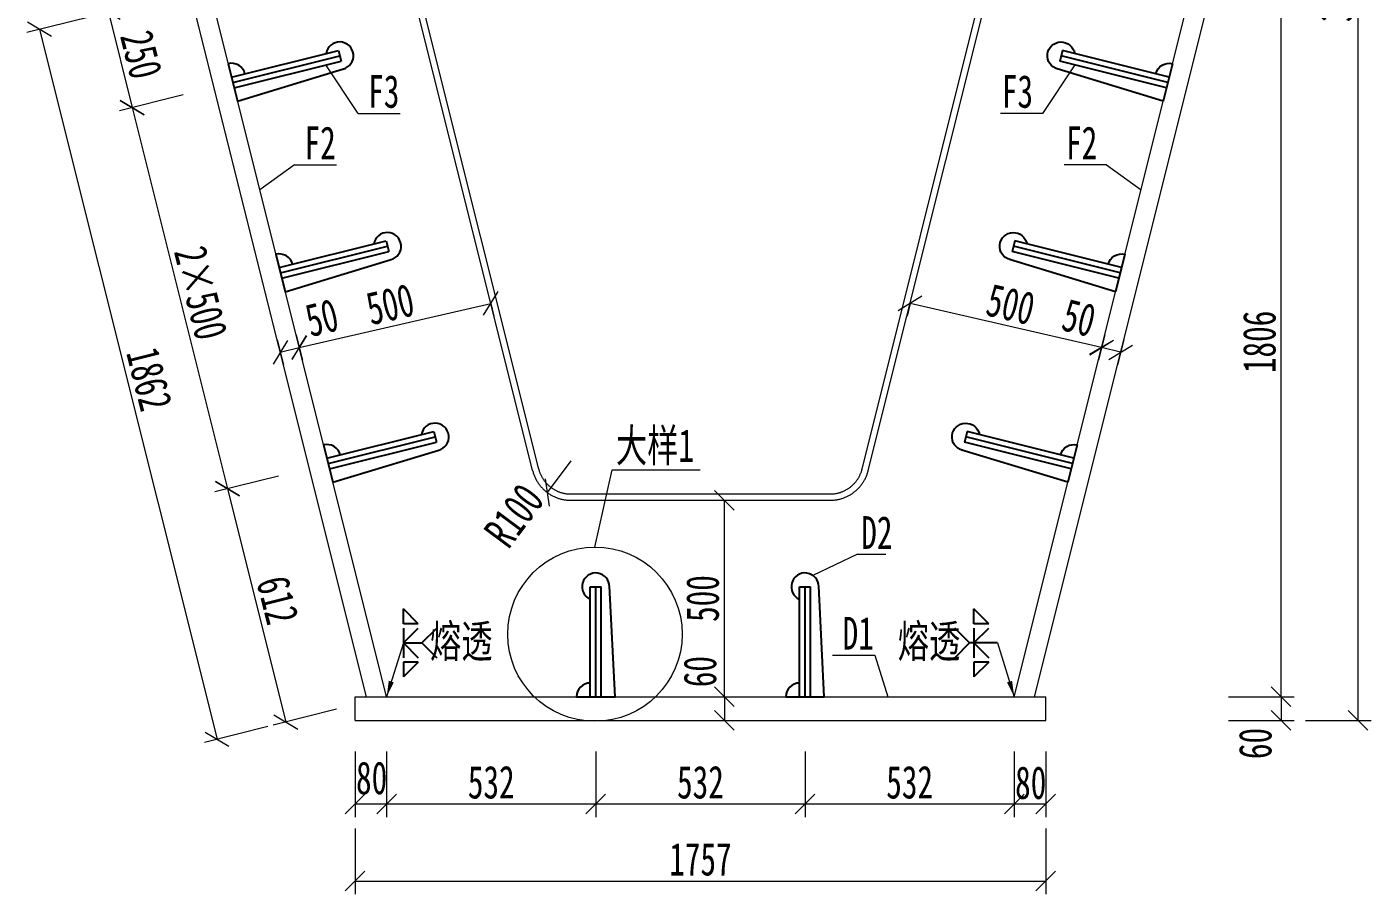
# Model space of a CAD drawing. Header units: millimetres. Extents: x -450182 to -147179, y 306993 to 695793.
# Drawn here: x -180879 to -177459, y 359174 to 361381 of the extents above; entities that cross this region are included whole.
import ezdxf

# ---------------------------------------------------------------- set-up
doc = ezdxf.new("R2010")
doc.units = ezdxf.units.MM
doc.header["$PDMODE"] = 34
doc.linetypes.add('CENTER2', pattern=[28.575, 19.05, -3.175, 3.175, -3.175])
doc.layers.get('Defpoints').update_dxf_attribs({"color": 8})
for name, color, linetype, lineweight in [('标注', 4, 'Continuous', 13), ('横隔板', 6, 'CENTER2', 18), ('细实线', 4, 'Continuous', 15), ('钢板粗线', 1, 'Continuous', 25)]:
    doc.layers.add(name, color=color, linetype=linetype, lineweight=lineweight)
doc.layers.add('焊缝', color=7, linetype='Continuous')
doc.styles.add('111', font='仿宋_GB2312.ttf', dxfattribs={"width": 0.7})
doc.styles.get("Standard").update_dxf_attribs({"font": '仿宋_GB2312.ttf'})
doc.dimstyles.new('200', dxfattribs={"dimscale": 0, "dimtxt": 2.5, "dimasz": 1.5, "dimexe": 1, "dimexo": 1, "dimgap": 0.4, "dimtad": 1, "dimdec": 0, "dimdsep": 46, "dimtxsty": '111', "dimblk": 'OBLIQUE', "dimcen": 0, "dimclrd": 256, "dimclre": 256, "dimclrt": 256, "dimadec": 1, "dimazin": 2, "dimtfac": 1, "dimtdec": 0, "dimtmove": 2, "dimatfit": 3, "dimfxl": 4, "dimfxlon": 1, "dimtolj": 1, "dimlwd": -1, "dimlwe": -1, "dimarcsym": 0})

# ---------------------------------------------------------------- blocks, each defined once
blk = doc.blocks.new('_Oblique')
at = {"color": 0, "linetype": 'ByBlock', "lineweight": -2}
blk.add_line((-0.5, -0.5), (0.5, 0.5), dxfattribs=at)
blk = doc.blocks.new('*D27')
at = {"layer": 'Defpoints', "color": 0, "transparency": 16777216}
for p in [(-179290.8, 359676.6), (-179290.8, 359616.6), (-179104.7, 359616.6)]:
    blk.add_point(p, dxfattribs=at)
at = {"layer": '细实线', "transparency": 16777216}
for p, q in [((-179154.7, 359676.6), (-179071.4, 359676.6)), ((-179104.7, 359676.6), (-179104.7, 359616.6)), ((-179154.7, 359616.6), (-179071.4, 359616.6))]:
    blk.add_line(p, q, dxfattribs=at)
at = {"layer": '细实线', "transparency": 16777216, "xscale": 50, "yscale": 50, "zscale": 50}
for p, rotation in [((-179104.7, 359676.6), 90), ((-179104.7, 359616.6), 270)]:
    blk.add_blockref('_Oblique', p, dxfattribs=dict(at, rotation=rotation))
at = {"layer": '细实线', "transparency": 16777216, "insert": (-179166.4, 359740.6), "char_height": 83.33, "attachment_point": 5, "rotation": 90, "style": '111'}
blk.add_mtext('\\A1;60', dxfattribs=at)
blk = doc.blocks.new('*D25')
at = {"layer": 'Defpoints', "color": 0, "transparency": 16777216}
for p in [(-180202.4, 360629.8), (-180250.9, 360617.7), (-180186.3, 360565.4)]:
    blk.add_point(p, dxfattribs=at)
at = {"layer": '细实线', "transparency": 16777216}
for p, q in [((-180194.3, 360597.5), (-180178.2, 360533.1)), ((-180242.8, 360585.3), (-180226.7, 360521)), ((-180234.8, 360553.3), (-180186.3, 360565.4))]:
    blk.add_line(p, q, dxfattribs=at)
at = {"layer": '细实线', "transparency": 16777216, "xscale": 50, "yscale": 50, "zscale": 50}
for p, rotation in [((-180186.3, 360565.4), 14.0362434679831), ((-180234.8, 360553.3), 194.036243467983)]:
    blk.add_blockref('_Oblique', p, dxfattribs=dict(at, rotation=rotation))
at = {"layer": '细实线', "transparency": 16777216, "insert": (-180128.8, 360640.9), "char_height": 83.33, "attachment_point": 5, "rotation": 14.0362, "style": '111'}
blk.add_mtext('\\A1;50', dxfattribs=at)
blk = doc.blocks.new('28-280加劲 有过焊孔')
at = {"layer": 'Defpoints'}
blk.add_line((0, 0), (0, -280), dxfattribs=at)
at = {"layer": '钢板粗线'}
for p, q in [((49, 0), (-49, 0)), ((-49, 0), (-35, -281.2)), ((-14, 0), (-14, -280)), ((14, 0), (14, -280)), ((14, -280), (-14, -280))]:
    blk.add_line(p, q, dxfattribs=at)
for centre, start, end in [((14, 0), 270, 0), ((0, -280), 180, 66.4218)]:
    blk.add_arc(centre, 35, start, end, dxfattribs=at)
blk = doc.blocks.new('*D58')
at = {"layer": 'Defpoints', "color": 0, "transparency": 16777216}
for p in [(-180044.1, 359616.6), (-178287.1, 359616.6), (-178287.1, 359207.7)]:
    blk.add_point(p, dxfattribs=at)
at = {"layer": '细实线', "transparency": 16777216}
for p, q in [((-180044.1, 359341.1), (-180044.1, 359174.4)), ((-178287.1, 359341.1), (-178287.1, 359174.4)), ((-180044.1, 359207.7), (-178287.1, 359207.7))]:
    blk.add_line(p, q, dxfattribs=at)
at = {"layer": '细实线', "transparency": 16777216, "xscale": 50.00000000000004, "yscale": 50.00000000000004, "zscale": 50.00000000000004, "rotation": 180}
blk.add_blockref('_Oblique', (-180044.1, 359207.7), dxfattribs=at)
at = {"layer": '细实线', "transparency": 16777216, "xscale": 50.00000000000004, "yscale": 50.00000000000004, "zscale": 50.00000000000004}
blk.add_blockref('_Oblique', (-178287.1, 359207.7), dxfattribs=at)
at = {"layer": '细实线', "transparency": 16777216, "insert": (-179165.6, 359262.7), "char_height": 83.33, "attachment_point": 5, "style": '111'}
blk.add_mtext('\\A1;1757', dxfattribs=at)
blk = doc.blocks.new('*D59')
at = {"layer": 'Defpoints', "color": 0, "transparency": 16777216}
for p in [(-177915.6, 361482.6), (-177688.2, 361482.6), (-178367.1, 359676.6)]:
    blk.add_point(p, dxfattribs=at)
at = {"layer": '细实线', "transparency": 16777216}
for p, q in [((-177821.6, 361482.6), (-177654.9, 361482.6)), ((-177688.2, 359676.6), (-177688.2, 361482.6)), ((-177821.6, 359676.6), (-177654.9, 359676.6))]:
    blk.add_line(p, q, dxfattribs=at)
at = {"layer": '细实线', "transparency": 16777216, "xscale": 50.00000000000004, "yscale": 50.00000000000004, "zscale": 50.00000000000004}
for p, rotation in [((-177688.2, 361482.6), 90), ((-177688.2, 359676.6), 270)]:
    blk.add_blockref('_Oblique', p, dxfattribs=dict(at, rotation=rotation))
at = {"layer": '细实线', "transparency": 16777216, "insert": (-177743.2, 360579.6), "char_height": 83.33, "attachment_point": 5, "rotation": 90, "style": '111'}
blk.add_mtext('\\A1;1806', dxfattribs=at)
blk = doc.blocks.new('*D62')
at = {"layer": 'Defpoints', "color": 0, "transparency": 16777216}
for p in [(-178460.9, 359676.6), (-178460.9, 359616.6), (-177688.2, 359616.6)]:
    blk.add_point(p, dxfattribs=at)
at = {"layer": '细实线', "transparency": 16777216}
for p, q in [((-177821.6, 359676.6), (-177654.9, 359676.6)), ((-177688.2, 359676.6), (-177688.2, 359616.6)), ((-177821.6, 359616.6), (-177654.9, 359616.6))]:
    blk.add_line(p, q, dxfattribs=at)
at = {"layer": '细实线', "transparency": 16777216, "xscale": 50.00000000000004, "yscale": 50.00000000000004, "zscale": 50.00000000000004}
for p, rotation in [((-177688.2, 359676.6), 90), ((-177688.2, 359616.6), 270)]:
    blk.add_blockref('_Oblique', p, dxfattribs=dict(at, rotation=rotation))
at = {"layer": '细实线', "transparency": 16777216, "insert": (-177753.6, 359557.7), "char_height": 83.33, "attachment_point": 5, "rotation": 90, "style": '111'}
blk.add_mtext('\\A1;60', dxfattribs=at)
blk = doc.blocks.new('*D63')
at = {"layer": 'Defpoints', "color": 0, "transparency": 16777216}
for p in [(-178782.4, 363328.6), (-177492.4, 363328.6), (-178372.1, 359616.6)]:
    blk.add_point(p, dxfattribs=at)
at = {"layer": '细实线', "transparency": 16777216}
for p, q in [((-177625.8, 363328.6), (-177459.1, 363328.6)), ((-177492.4, 359616.6), (-177492.4, 363328.6)), ((-177625.8, 359616.6), (-177459.1, 359616.6))]:
    blk.add_line(p, q, dxfattribs=at)
at = {"layer": '细实线', "transparency": 16777216, "xscale": 50.00000000000004, "yscale": 50.00000000000004, "zscale": 50.00000000000004}
for p, rotation in [((-177492.4, 363328.6), 90), ((-177492.4, 359616.6), 270)]:
    blk.add_blockref('_Oblique', p, dxfattribs=dict(at, rotation=rotation))
at = {"layer": '细实线', "transparency": 16777216, "insert": (-177547.4, 361472.6), "char_height": 83.33, "attachment_point": 5, "rotation": 90, "style": '111'}
blk.add_mtext('\\A1;3712', dxfattribs=at)
blk = doc.blocks.new('*D135')
at = {"layer": 'Defpoints', "color": 0, "transparency": 16777216}
for p in [(-179290.8, 360176.6), (-179104.7, 360176.6), (-179290.8, 359676.6)]:
    blk.add_point(p, dxfattribs=at)
at = {"layer": '细实线', "transparency": 16777216}
for p, q in [((-179238.1, 360176.6), (-179071.4, 360176.6)), ((-179104.7, 359676.6), (-179104.7, 360176.6)), ((-179238.1, 359676.6), (-179071.4, 359676.6))]:
    blk.add_line(p, q, dxfattribs=at)
at = {"layer": '细实线', "transparency": 16777216, "xscale": 49.99999999999995, "yscale": 49.99999999999995, "zscale": 49.99999999999995}
for p, rotation in [((-179104.7, 360176.6), 90), ((-179104.7, 359676.6), 270)]:
    blk.add_blockref('_Oblique', p, dxfattribs=dict(at, rotation=rotation))
at = {"layer": '细实线', "transparency": 16777216, "insert": (-179159.7, 359926.6), "char_height": 83.33, "attachment_point": 5, "rotation": 90, "style": '111'}
blk.add_mtext('\\A1;500', dxfattribs=at)
blk = doc.blocks.new('*D136')
at = {"layer": 'Defpoints', "color": 0, "transparency": 16777216}
for p in [(-179699, 360677.6), (-179699, 360677.6), (-180186.3, 360565.4)]:
    blk.add_point(p, dxfattribs=at)
at = {"layer": '细实线', "transparency": 16777216}
for p, q in [((-180186.3, 360565.4), (-179699, 360677.6)), ((-179699, 360677.6), (-179691.5, 360645.2)), ((-180186.3, 360565.4), (-180178.8, 360532.9))]:
    blk.add_line(p, q, dxfattribs=at)
at = {"layer": '细实线', "transparency": 16777216, "xscale": 49.99999999999995, "yscale": 49.99999999999995, "zscale": 49.99999999999995}
for p, rotation in [((-179699, 360677.6), 12.96835981624761), ((-180186.3, 360565.4), 192.9683598162476)]:
    blk.add_blockref('_Oblique', p, dxfattribs=dict(at, rotation=rotation))
at = {"layer": '细实线', "transparency": 16777216, "insert": (-179955, 360675.1), "char_height": 83.33, "attachment_point": 5, "rotation": 12.9684, "style": '111'}
blk.add_mtext('\\A1;500', dxfattribs=at)
blk = doc.blocks.new('*D256')
at = {"layer": 'Defpoints', "color": 0, "transparency": 16777216}
for p in [(-178128.8, 360629.8), (-178080.3, 360617.7), (-178144.9, 360565.4)]:
    blk.add_point(p, dxfattribs=at)
at = {"layer": '细实线', "transparency": 16777216}
for p, q in [((-178136.9, 360597.5), (-178153, 360533.1)), ((-178096.4, 360553.3), (-178144.9, 360565.4)), ((-178088.4, 360585.3), (-178104.5, 360521))]:
    blk.add_line(p, q, dxfattribs=at)
at = {"layer": '细实线', "transparency": 16777216, "xscale": 50, "yscale": 50, "zscale": 50}
for p, rotation in [((-178144.9, 360565.4), 165.9637565320169), ((-178096.4, 360553.3), 345.9637565320169)]:
    blk.add_blockref('_Oblique', p, dxfattribs=dict(at, rotation=rotation))
at = {"layer": '细实线', "transparency": 16777216, "insert": (-178202.4, 360640.9), "char_height": 83.33, "attachment_point": 5, "rotation": 345.9638, "style": '111'}
blk.add_mtext('\\A1;50', dxfattribs=at)
blk = doc.blocks.new('*D257')
at = {"layer": 'Defpoints', "color": 0, "transparency": 16777216}
for p in [(-178632.2, 360677.6), (-178632.2, 360677.6), (-178144.9, 360565.4)]:
    blk.add_point(p, dxfattribs=at)
at = {"layer": '细实线', "transparency": 16777216}
for p, q in [((-178632.2, 360677.6), (-178639.7, 360645.2)), ((-178144.9, 360565.4), (-178632.2, 360677.6)), ((-178144.9, 360565.4), (-178152.4, 360532.9))]:
    blk.add_line(p, q, dxfattribs=at)
at = {"layer": '细实线', "transparency": 16777216, "xscale": 49.99999999999995, "yscale": 49.99999999999995, "zscale": 49.99999999999995}
for p, rotation in [((-178632.2, 360677.6), 167.0316401837524), ((-178144.9, 360565.4), 347.0316401837524)]:
    blk.add_blockref('_Oblique', p, dxfattribs=dict(at, rotation=rotation))
at = {"layer": '细实线', "transparency": 16777216, "insert": (-178376.2, 360675.1), "char_height": 83.33, "attachment_point": 5, "rotation": 347.0316, "style": '111'}
blk.add_mtext('\\A1;500', dxfattribs=at)
blk = doc.blocks.new('*D307')
at = {"layer": 'Defpoints', "color": 0, "transparency": 16777216}
for p in [(-180415.6, 361482.6), (-180355, 361240), (-180611.4, 361175.9)]:
    blk.add_point(p, dxfattribs=at)
at = {"layer": '标注', "transparency": 16777216}
for p, q in [((-180542.7, 361450.8), (-180704.4, 361410.4)), ((-180672, 361418.5), (-180611.4, 361175.9)), ((-180482, 361208.3), (-180643.7, 361167.8))]:
    blk.add_line(p, q, dxfattribs=at)
at = {"layer": '标注', "transparency": 16777216, "xscale": 50, "yscale": 50, "zscale": 50}
for p, rotation in [((-180672, 361418.5), 104.0362434683212), ((-180611.4, 361175.9), 284.0362434683212)]:
    blk.add_blockref('_Oblique', p, dxfattribs=dict(at, rotation=rotation))
at = {"layer": '标注', "transparency": 16777216, "insert": (-180588.4, 361310.5), "char_height": 83.33, "attachment_point": 5, "rotation": 284.0362, "style": '111'}
blk.add_mtext('\\A1;250', dxfattribs=at)
blk = doc.blocks.new('*D308')
at = {"layer": 'Defpoints', "color": 0, "transparency": 16777216}
for p in [(-180355, 361240), (-180112.4, 360269.9), (-180368.9, 360205.8)]:
    blk.add_point(p, dxfattribs=at)
at = {"layer": '标注', "transparency": 16777216}
for p, q in [((-180482, 361208.3), (-180643.7, 361167.8)), ((-180611.4, 361175.9), (-180368.9, 360205.8)), ((-180239.5, 360238.1), (-180401.2, 360197.7))]:
    blk.add_line(p, q, dxfattribs=at)
at = {"layer": '标注', "transparency": 16777216, "xscale": 50, "yscale": 50, "zscale": 50}
for p, rotation in [((-180611.4, 361175.9), 104.036243467687), ((-180368.9, 360205.8), 284.0362434676871)]:
    blk.add_blockref('_Oblique', p, dxfattribs=dict(at, rotation=rotation))
at = {"layer": '标注', "transparency": 16777216, "insert": (-180436.8, 360704.2), "char_height": 83.33, "attachment_point": 5, "rotation": 284.0362, "style": '111'}
blk.add_mtext('\\A1;2×500', dxfattribs=at)
blk = doc.blocks.new('*D323')
at = {"layer": 'Defpoints', "color": 0, "transparency": 16777216}
for p in [(-180044.1, 359676.6), (-179964.1, 359676.6), (-179964.1, 359403.8)]:
    blk.add_point(p, dxfattribs=at)
at = {"layer": '细实线', "transparency": 16777216}
for p, q in [((-180044.1, 359537.2), (-180044.1, 359370.5)), ((-179964.1, 359537.2), (-179964.1, 359370.5)), ((-180044.1, 359403.8), (-179964.1, 359403.8))]:
    blk.add_line(p, q, dxfattribs=at)
at = {"layer": '细实线', "transparency": 16777216, "xscale": 49.99999999999995, "yscale": 49.99999999999995, "zscale": 49.99999999999995, "rotation": 180}
blk.add_blockref('_Oblique', (-180044.1, 359403.8), dxfattribs=at)
at = {"layer": '细实线', "transparency": 16777216, "xscale": 49.99999999999995, "yscale": 49.99999999999995, "zscale": 49.99999999999995}
blk.add_blockref('_Oblique', (-179964.1, 359403.8), dxfattribs=at)
at = {"layer": '细实线', "transparency": 16777216, "insert": (-180002.1, 359469.7), "char_height": 83.33, "attachment_point": 5, "style": '111'}
blk.add_mtext('\\A1;80', dxfattribs=at)
blk = doc.blocks.new('*D322')
at = {"layer": 'Defpoints', "color": 0, "transparency": 16777216}
for p in [(-179964.1, 359676.6), (-179431.8, 359676.6), (-179431.8, 359403.8)]:
    blk.add_point(p, dxfattribs=at)
at = {"layer": '细实线', "transparency": 16777216}
for p, q in [((-179964.1, 359537.2), (-179964.1, 359370.5)), ((-179431.8, 359537.2), (-179431.8, 359370.5)), ((-179964.1, 359403.8), (-179431.8, 359403.8))]:
    blk.add_line(p, q, dxfattribs=at)
at = {"layer": '细实线', "transparency": 16777216, "xscale": 49.99999999999995, "yscale": 49.99999999999995, "zscale": 49.99999999999995, "rotation": 180}
blk.add_blockref('_Oblique', (-179964.1, 359403.8), dxfattribs=at)
at = {"layer": '细实线', "transparency": 16777216, "xscale": 49.99999999999995, "yscale": 49.99999999999995, "zscale": 49.99999999999995}
blk.add_blockref('_Oblique', (-179431.8, 359403.8), dxfattribs=at)
at = {"layer": '细实线', "transparency": 16777216, "insert": (-179697.9, 359458.8), "char_height": 83.33, "attachment_point": 5, "style": '111'}
blk.add_mtext('\\A1;532', dxfattribs=at)
blk = doc.blocks.new('*D324')
at = {"layer": 'Defpoints', "color": 0, "transparency": 16777216}
for p in [(-178899.4, 359676.6), (-178367.1, 359676.6), (-178367.1, 359403.8)]:
    blk.add_point(p, dxfattribs=at)
at = {"layer": '细实线', "transparency": 16777216}
for p, q in [((-178899.4, 359537.2), (-178899.4, 359370.5)), ((-178367.1, 359537.2), (-178367.1, 359370.5)), ((-178899.4, 359403.8), (-178367.1, 359403.8))]:
    blk.add_line(p, q, dxfattribs=at)
at = {"layer": '细实线', "transparency": 16777216, "xscale": 50.00000000000004, "yscale": 50.00000000000004, "zscale": 50.00000000000004, "rotation": 180}
blk.add_blockref('_Oblique', (-178899.4, 359403.8), dxfattribs=at)
at = {"layer": '细实线', "transparency": 16777216, "xscale": 50.00000000000004, "yscale": 50.00000000000004, "zscale": 50.00000000000004}
blk.add_blockref('_Oblique', (-178367.1, 359403.8), dxfattribs=at)
at = {"layer": '细实线', "transparency": 16777216, "insert": (-178633.3, 359458.8), "char_height": 83.33, "attachment_point": 5, "style": '111'}
blk.add_mtext('\\A1;532', dxfattribs=at)
blk = doc.blocks.new('*D325')
at = {"layer": 'Defpoints', "color": 0, "transparency": 16777216}
for p in [(-178367.1, 359676.6), (-178287.1, 359676.6), (-178287.1, 359403.8)]:
    blk.add_point(p, dxfattribs=at)
at = {"layer": '细实线', "transparency": 16777216}
for p, q in [((-178367.1, 359537.2), (-178367.1, 359370.5)), ((-178287.1, 359537.2), (-178287.1, 359370.5)), ((-178367.1, 359403.8), (-178287.1, 359403.8))]:
    blk.add_line(p, q, dxfattribs=at)
at = {"layer": '细实线', "transparency": 16777216, "xscale": 50.00000000000004, "yscale": 50.00000000000004, "zscale": 50.00000000000004, "rotation": 180}
blk.add_blockref('_Oblique', (-178367.1, 359403.8), dxfattribs=at)
at = {"layer": '细实线', "transparency": 16777216, "xscale": 50.00000000000004, "yscale": 50.00000000000004, "zscale": 50.00000000000004}
blk.add_blockref('_Oblique', (-178287.1, 359403.8), dxfattribs=at)
at = {"layer": '细实线', "transparency": 16777216, "insert": (-178325.2, 359457.5), "char_height": 83.33, "attachment_point": 5, "style": '111'}
blk.add_mtext('\\A1;80', dxfattribs=at)
blk = doc.blocks.new('*D340')
at = {"layer": 'Defpoints', "color": 0, "transparency": 16777216}
for p in [(-180415.6, 361482.6), (-179964.1, 359676.6), (-180395.5, 359568.7)]:
    blk.add_point(p, dxfattribs=at)
at = {"layer": '标注', "transparency": 16777216}
for p, q in [((-180717.6, 361407.1), (-180879.3, 361366.6)), ((-180847, 361374.7), (-180395.5, 359568.7)), ((-180266.1, 359601.1), (-180427.8, 359560.6))]:
    blk.add_line(p, q, dxfattribs=at)
at = {"layer": '标注', "transparency": 16777216, "xscale": 49.99999999999987, "yscale": 49.99999999999987, "zscale": 49.99999999999987}
for p, rotation in [((-180847, 361374.7), 104.036243467926), ((-180395.5, 359568.7), 284.036243467926)]:
    blk.add_blockref('_Oblique', p, dxfattribs=dict(at, rotation=rotation))
at = {"layer": '标注', "transparency": 16777216, "insert": (-180567.8, 360485.1), "char_height": 83.33, "attachment_point": 5, "rotation": 284.0362, "style": '111'}
blk.add_mtext('\\A1;1862', dxfattribs=at)
blk = doc.blocks.new('*D341')
at = {"layer": 'Defpoints', "color": 0, "transparency": 16777216}
for p in [(-180112.4, 360269.9), (-179964.1, 359676.6), (-180220.5, 359612.5)]:
    blk.add_point(p, dxfattribs=at)
at = {"layer": '标注', "transparency": 16777216}
for p, q in [((-180239.5, 360238.1), (-180401.2, 360197.7)), ((-180368.9, 360205.8), (-180220.5, 359612.5)), ((-180091.2, 359644.8), (-180252.9, 359604.4))]:
    blk.add_line(p, q, dxfattribs=at)
at = {"layer": '标注', "transparency": 16777216, "xscale": 49.99999999999987, "yscale": 49.99999999999987, "zscale": 49.99999999999987}
for p, rotation in [((-180368.9, 360205.8), 104.0362434652337), ((-180220.5, 359612.5), 284.0362434652337)]:
    blk.add_blockref('_Oblique', p, dxfattribs=dict(at, rotation=rotation))
at = {"layer": '标注', "transparency": 16777216, "insert": (-180241.3, 359922.5), "char_height": 83.33, "attachment_point": 5, "rotation": 284.0362, "style": '111'}
blk.add_mtext('\\A1;612', dxfattribs=at)
blk = doc.blocks.new('*D342')
at = {"layer": 'Defpoints', "color": 0, "transparency": 16777216}
for p in [(-179431.8, 359676.6), (-178899.4, 359676.6), (-178899.4, 359403.8)]:
    blk.add_point(p, dxfattribs=at)
at = {"layer": '标注', "transparency": 16777216}
for p, q in [((-179431.8, 359537.2), (-179431.8, 359370.5)), ((-178899.4, 359537.2), (-178899.4, 359370.5)), ((-179431.8, 359403.8), (-178899.4, 359403.8))]:
    blk.add_line(p, q, dxfattribs=at)
at = {"layer": '标注', "transparency": 16777216, "xscale": 49.99999999999987, "yscale": 49.99999999999987, "zscale": 49.99999999999987, "rotation": 180}
blk.add_blockref('_Oblique', (-179431.8, 359403.8), dxfattribs=at)
at = {"layer": '标注', "transparency": 16777216, "xscale": 49.99999999999987, "yscale": 49.99999999999987, "zscale": 49.99999999999987}
blk.add_blockref('_Oblique', (-178899.4, 359403.8), dxfattribs=at)
at = {"layer": '标注', "transparency": 16777216, "insert": (-179165.6, 359458.8), "char_height": 83.33, "attachment_point": 5, "style": '111'}
blk.add_mtext('\\A1;532', dxfattribs=at)
blk = doc.blocks.new('*D358')
at = {"layer": 'Defpoints', "color": 0, "transparency": 16777216}
for p in [(-179495.6, 360276.6), (-179555.3, 360196.3)]:
    blk.add_point(p, dxfattribs=at)
at = {"layer": '标注', "transparency": 16777216}
blk.add_line((-179495.6, 360276.6), (-179555.3, 360196.3), dxfattribs=at)
at = {"layer": '标注', "transparency": 16777216, "xscale": 49.99999999999987, "yscale": 49.99999999999987, "zscale": 49.99999999999987, "rotation": 233.3703176499103}
blk.add_blockref('_Oblique', (-179555.3, 360196.3), dxfattribs=at)
at = {"layer": '标注', "transparency": 16777216, "insert": (-179639.6, 360137.6), "char_height": 83.33, "attachment_point": 5, "rotation": 53.3703, "style": '111'}
blk.add_mtext('\\A1;R100', dxfattribs=at)

msp = doc.modelspace()

# ---------------------------------------------------------------- linework, layer by layer
at = {"layer": '标注'}
for p, q in [((-179433.9, 360057.7), (-179390.5, 360254.3)), ((-179390.5, 360254.3), (-179166.4, 360254.3)), ((-178766.3, 360039.5), (-178879.2, 359985.1))]:
    msp.add_line(p, q, dxfattribs=at)
msp.add_circle((-179433.9, 359835.9), 221.8, dxfattribs=at)
at = {"layer": '横隔板', "color": 2, "ltscale": 550}
for p, q in [((-180015.6, 359676.6), (-180467.1, 361482.6)), ((-179964.1, 359676.6), (-180415.6, 361482.6)), ((-178367.1, 359676.6), (-177915.6, 361482.6)), ((-178315.5, 359676.6), (-177864, 361482.6)), ((-179592.6, 360252.3), (-179888.1, 361434.1)), ((-179577.1, 360256.2), (-179872.6, 361437.9)), ((-178754.1, 360256.2), (-178458.6, 361437.9)), ((-178738.5, 360252.3), (-178443.1, 361434.1)), ((-179495.6, 360192.6), (-178835.6, 360192.6)), ((-179495.6, 360176.6), (-178835.6, 360176.6)), ((-180044.1, 359676.6), (-178287.1, 359676.6)), ((-180044.1, 359616.6), (-180044.1, 359676.6)), ((-178287.1, 359616.6), (-178287.1, 359676.6)), ((-180044.1, 359616.6), (-178287.1, 359616.6))]:
    msp.add_line(p, q, dxfattribs=at)
for centre, radius, start, end in [((-179495.6, 360276.6), 100, 194.0362, 270), ((-179495.6, 360276.6), 84, 194.0362, 270), ((-178835.6, 360276.6), 84, 270, 345.9638), ((-178835.6, 360276.6), 100, 270, 345.9638)]:
    msp.add_arc(centre, radius, start, end, dxfattribs=at)
at = {"layer": '焊缝', "color": 4}
for p, q in [((-179883.4, 359862.2), (-179921.2, 359900)), ((-179921.2, 359862.2), (-179921.2, 359900)), ((-178431.8, 359862.2), (-178469.6, 359900)), ((-178469.6, 359862.2), (-178469.6, 359900)), ((-179883.4, 359862.2), (-179921.2, 359862.2)), ((-179921.2, 359813.6), (-179883.4, 359851.4)), ((-179921.2, 359851.4), (-179921.2, 359775.8)), ((-179874.4, 359813.6), (-179836.6, 359851.4)), ((-178480.7, 359813.6), (-178518.5, 359851.4)), ((-178431.8, 359862.2), (-178469.6, 359862.2)), ((-178469.6, 359813.6), (-178431.8, 359851.4)), ((-178469.6, 359851.4), (-178469.6, 359775.8)), ((-179921.2, 359813.6), (-179874.4, 359813.6)), ((-179921.2, 359813.6), (-179883.4, 359775.8)), ((-179874.4, 359813.6), (-179836.6, 359775.8)), ((-178480.7, 359813.6), (-178518.5, 359775.8)), ((-178409.9, 359813.6), (-178480.7, 359813.6)), ((-178469.6, 359813.6), (-178431.8, 359775.8)), ((-179883.4, 359765), (-179921.2, 359765)), ((-179921.2, 359765), (-179921.2, 359727.2)), ((-179883.4, 359765), (-179921.2, 359727.2)), ((-178431.8, 359765), (-178469.6, 359765)), ((-178469.6, 359765), (-178469.6, 359727.2)), ((-178431.8, 359765), (-178469.6, 359727.2))]:
    msp.add_line(p, q, dxfattribs=at)
for points in [[(-179945.6, 359713.2), (-179958.4, 359717.2), (-179964.1, 359676.6)], [(-178385.6, 359713.2), (-178372.7, 359717.2), (-178367.1, 359676.6)]]:
    msp.add_solid(points, dxfattribs=at)
at = {"layer": '细实线'}
for p, q in [((-180036.5, 361161.2), (-180118.8, 361284.6)), ((-178294.6, 361161.2), (-178212.3, 361284.6)), ((-180036.5, 361161.2), (-179929.3, 361161.2)), ((-178294.6, 361161.2), (-178401.9, 361161.2)), ((-180198.5, 361030.5), (-180286.7, 360967)), ((-180198.5, 361030.5), (-180091.2, 361030.5)), ((-178132.7, 361030.5), (-178240, 361030.5)), ((-178132.7, 361030.5), (-178044.5, 360967)), ((-178766.3, 360039.5), (-178693.5, 360039.5)), ((-179921.2, 359813.6), (-179964.1, 359676.6)), ((-178409.9, 359813.6), (-178367.1, 359676.6)), ((-178829.4, 359782.4), (-178722.1, 359782.4)), ((-178722.1, 359782.4), (-178688.4, 359676.6))]:
    msp.add_line(p, q, dxfattribs=at)

# ---------------------------------------------------------------- block references
for p, rotation in [((-180355, 361240), 104.0362434683251), ((-180233.7, 360755), 104.0362434683251), ((-180112.4, 360269.9), 104.0362434683251), ((-179431.8, 359676.6), 180.0000000000342), ((-178899.4, 359676.6), 180.0000000000342)]:
    msp.add_blockref('28-280加劲 有过焊孔', p, dxfattribs=dict(at, rotation=rotation))
at = {"layer": '细实线', "xscale": -1, "rotation": 255.9637565316749}
for p in [(-177976.2, 361240), (-178097.5, 360755), (-178218.8, 360269.9)]:
    msp.add_blockref('28-280加劲 有过焊孔', p, dxfattribs=at)

# ---------------------------------------------------------------- texts
at = {"layer": '细实线', "width": 0.7}
for s, p in [('F3', (-180010.9, 361175.4)), ('F3', (-178398.7, 361175.4)), ('F2', (-180172.9, 361044.6)), ('F2', (-178235.2, 361044.6)), ('大样1', (-179380.6, 360274.4)), ('D2', (-178756.4, 360052.9)), ('熔透', (-179853.6, 359776.5)), ('D1', (-178803.8, 359796.6)), ('熔透', (-178663.5, 359776.5))]:
    msp.add_text(s, height=83.33, dxfattribs=at).set_placement(p)

# ---------------------------------------------------------------- dimensions: what is measured, and where the dimension line sits
at = {"layer": '标注'}
for p1, p2, distance, picture, middle in [((-180415.6, 361482.6), (-179964.1, 359676.6), -444.6, '*D340', (-180567.8, 360485.1)), ((-180415.6, 361482.6), (-180355, 361240), -264.3, '*D307', (-180588.4, 361310.5)), ((-180112.4, 360269.9), (-179964.1, 359676.6), -264.3, '*D341', (-180241.3, 359922.5)), ((-179431.8, 359676.6), (-178899.4, 359676.6), -272.7, '*D342', (-179165.6, 359458.8))]:
    dim = msp.add_aligned_dim(p1=p1, p2=p2, distance=distance, dimstyle='200', override={"dimscale": 33.333333, "dimarcsym": 1}, dxfattribs=at)
    dim.commit()
    dim.dimension.update_dxf_attribs({"geometry": picture, "text_midpoint": middle})
dim = msp.add_aligned_dim(p1=(-180355, 361240), p2=(-180112.4, 360269.9), distance=-264.3, text='2×500', dimstyle='200', override={"dimscale": 33.333333, "dimarcsym": 1}, dxfattribs=at)
dim.commit()
dim.dimension.update_dxf_attribs({"geometry": '*D308', "text_midpoint": (-180436.8, 360704.2)})
dim = msp.add_radius_dim(center=(-179495.6, 360276.6), mpoint=(-179555.3, 360196.3), dimstyle='200', override={"dimscale": 33.333333, "dimarcsym": 1}, dxfattribs=at)
dim.commit()
dim.dimension.update_dxf_attribs({"geometry": '*D358', "text_midpoint": (-179639.6, 360137.6), "dimtype": 164})
at = {"layer": '细实线'}
for base, p1, p2, picture, middle in [((-177492.4, 363328.6), (-178372.1, 359616.6), (-178782.4, 363328.6), '*D63', (-177547.4, 361472.6)), ((-177688.2, 361482.6), (-178367.1, 359676.6), (-177915.6, 361482.6), '*D59', (-177743.2, 360579.6)), ((-179104.7, 360176.6), (-179290.8, 359676.6), (-179290.8, 360176.6), '*D135', (-179159.7, 359926.6))]:
    dim = msp.add_linear_dim(base=base, p1=p1, p2=p2, angle=90, dimstyle='200', override={"dimscale": 33.333333, "dimarcsym": 1}, dxfattribs=at)
    dim.commit()
    dim.dimension.update_dxf_attribs({"geometry": picture, "text_midpoint": middle})
for p1, p2, distance, picture, middle in [((-180186.3, 360565.4), (-179699, 360677.6), 0, '*D136', (-179955, 360675.1)), ((-178144.9, 360565.4), (-178632.2, 360677.6), 0, '*D257', (-178376.2, 360675.1)), ((-179964.1, 359676.6), (-179431.8, 359676.6), -272.7, '*D322', (-179697.9, 359458.8)), ((-178899.4, 359676.6), (-178367.1, 359676.6), -272.7, '*D324', (-178633.3, 359458.8)), ((-180044.1, 359616.6), (-178287.1, 359616.6), -408.8, '*D58', (-179165.6, 359262.7))]:
    dim = msp.add_aligned_dim(p1=p1, p2=p2, distance=distance, dimstyle='200', override={"dimscale": 33.333333, "dimarcsym": 1}, dxfattribs=at)
    dim.commit()
    dim.dimension.update_dxf_attribs({"geometry": picture, "text_midpoint": middle})
for base, p1, p2, angle, override, picture, middle, dimtype in [((-180186.3, 360565.4), (-180250.9, 360617.7), (-180202.4, 360629.8), 14.0362, {"dimscale": 33.333333, "dimfxl": 1.5, "dimarcsym": 1}, '*D25', (-180128.8, 360640.9), 161), ((-178144.9, 360565.4), (-178080.3, 360617.7), (-178128.8, 360629.8), 165.9638, {"dimscale": 33.333333, "dimfxl": 1.5, "dimarcsym": 1}, '*D256', (-178202.4, 360640.9), 161), ((-179104.7, 359616.6), (-179290.8, 359676.6), (-179290.8, 359616.6), 270, {"dimscale": 33.333333, "dimfxl": 1.5, "dimarcsym": 1}, '*D27', (-179166.4, 359740.6), 161), ((-177688.2, 359616.6), (-178460.9, 359676.6), (-178460.9, 359616.6), 90, {"dimscale": 33.333333, "dimarcsym": 1}, '*D62', (-177753.6, 359557.7), 160), ((-179964.1, 359403.8), (-180044.1, 359676.6), (-179964.1, 359676.6), 360, {"dimscale": 33.333333, "dimarcsym": 1}, '*D323', (-180002.1, 359469.7), 161), ((-178287.1, 359403.8), (-178367.1, 359676.6), (-178287.1, 359676.6), 0, {"dimscale": 33.333333, "dimarcsym": 1}, '*D325', (-178325.2, 359457.5), 161)]:
    dim = msp.add_linear_dim(base=base, p1=p1, p2=p2, angle=angle, dimstyle='200', override=override, dxfattribs=at)
    dim.commit()
    dim.dimension.update_dxf_attribs({"geometry": picture, "text_midpoint": middle, "dimtype": dimtype})

doc.saveas('drawing.dxf')
